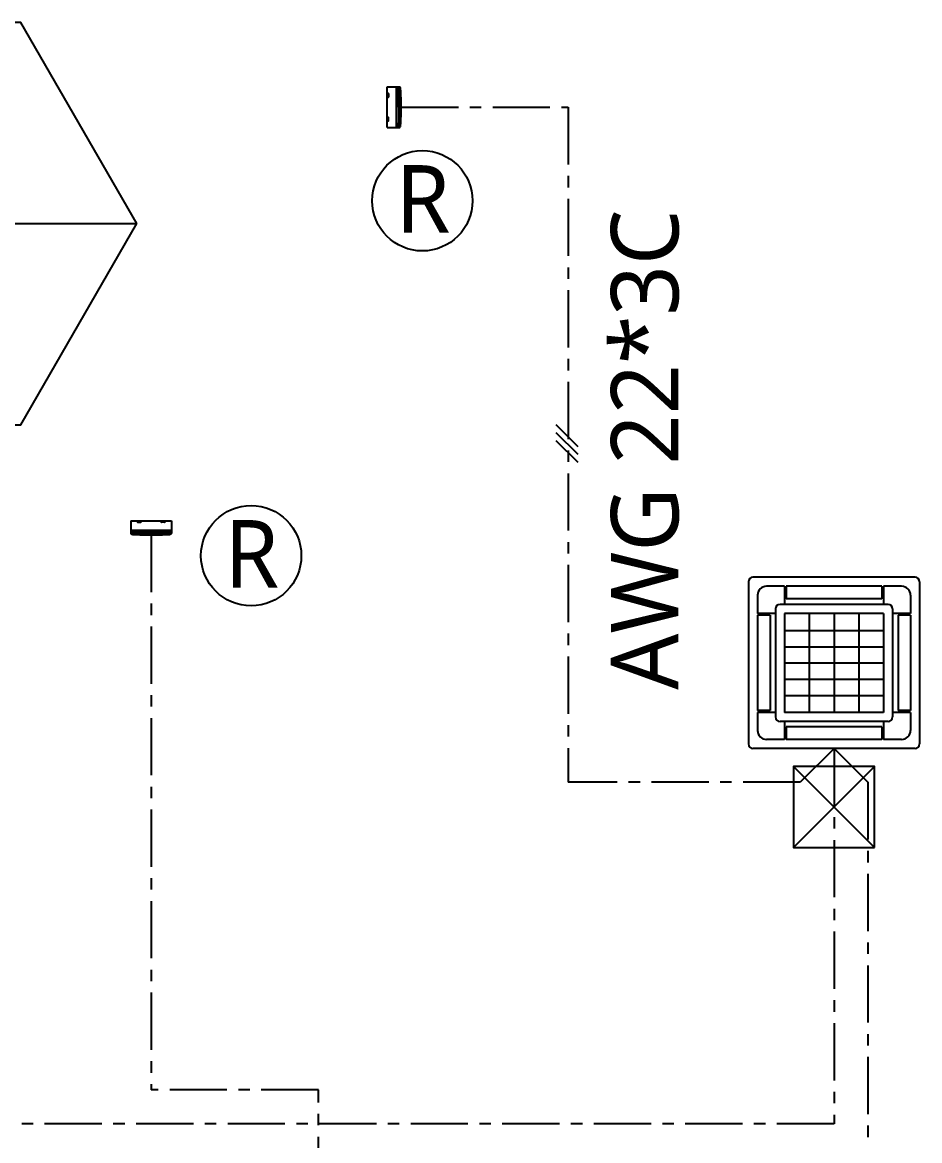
# Model space of a CAD drawing. Header units: millimetres. Extents: x 0 to 504600, y 0 to 118800.
# Drawn here: x 105800 to 110780, y 58086 to 64292 of the extents above; entities that cross this region are included whole.
import ezdxf
from ezdxf.enums import TextEntityAlignment as Align

# ---------------------------------------------------------------- set-up
doc = ezdxf.new("R2010")
doc.units = ezdxf.units.MM
doc.header["$LTSCALE"] = 200
doc.linetypes.add('CENTER', pattern=[50.8, 31.75, -6.35, 6.35, -6.35])
for name, color, linetype in [('LG-AIRCON', 240, 'Continuous'), ('LG-TEXT', 2, 'Continuous'), ('LG-장비번호', 7, 'Continuous'), ('제어선', 6, 'Continuous'), ('통신선', 150, 'Continuous')]:
    doc.layers.add(name, color=color, linetype=linetype)
doc.styles.add('SUNJIN', font='malgun.ttf')

# ---------------------------------------------------------------- blocks, each defined once
blk = doc.blocks.new('장비번호')
at = {"layer": 'LG-장비번호', "color": 0}
blk.add_line((-516, 0), (516, 0), dxfattribs=at)
blk.add_lwpolyline([(516, 0), (258, 446.8), (-258, 446.8), (-516, 0), (-258, -446.8), (258, -446.8)], close=True, dxfattribs=at)
blk = doc.blocks.new('A$C1A5F2745')
at = {"color": 0}
for p, q in [((925, 950), (25, 950)), ((0, 925), (0, 25)), ((200, 900), (100, 900)), ((200, 900), (200, 800)), ((740, 900), (210, 900)), ((210, 900), (210, 830)), ((740, 900), (740, 830)), ((750, 900), (750, 800)), ((850, 900), (750, 900)), ((950, 925), (950, 25)), ((50, 850), (50, 750)), ((740, 830), (210, 830)), ((900, 850), (900, 750)), ((150, 750), (50, 750)), ((150, 775), (150, 175)), ((775, 800), (175, 800)), ((750, 750), (200, 750)), ((200, 750), (200, 200)), ((337.5, 750), (337.5, 200)), ((475, 750), (475, 200)), ((612.5, 750), (612.5, 200)), ((750, 750), (750, 200)), ((800, 775), (800, 175)), ((900, 750), (800, 750)), ((50, 740), (50, 210)), ((120, 740), (50, 740)), ((120, 740), (120, 210)), ((830, 740), (830, 210)), ((900, 740), (830, 740)), ((900, 740), (900, 210)), ((200, 655), (750, 655)), ((200, 565), (750, 565)), ((200, 475), (750, 475)), ((200, 385), (750, 385)), ((200, 295), (750, 295)), ((120, 210), (50, 210)), ((150, 200), (50, 200)), ((50, 200), (50, 100)), ((750, 200), (200, 200)), ((900, 200), (800, 200)), ((900, 210), (830, 210)), ((900, 200), (900, 100)), ((775, 150), (175, 150)), ((200, 150), (200, 50)), ((750, 150), (750, 50)), ((740, 120), (210, 120)), ((210, 120), (210, 50)), ((740, 120), (740, 50)), ((200, 50), (100, 50)), ((740, 50), (210, 50)), ((850, 50), (750, 50)), ((925, 0), (25, 0))]:
    blk.add_line(p, q, dxfattribs=at)
for centre, radius, start, end in [((25, 925), 25, 90, 180), ((925, 925), 25, 0, 90), ((100, 850), 50, 90, 180), ((850, 850), 50, 0, 90), ((175, 775), 25, 90, 180), ((775, 775), 25, 0, 90), ((175, 175), 25, 180, 270), ((775, 175), 25, 270, 0), ((100, 100), 50, 180, 270), ((850, 100), 50, 270, 0), ((25, 25), 25, 180, 270), ((925, 25), 25, 270, 0)]:
    blk.add_arc(centre, radius, start, end, dxfattribs=at)
blk = doc.blocks.new('실내기점검구')
at = {"layer": 'LG-AIRCON', "color": 5, "ltscale": 3}
for p, q in [((0, 450), (450, 0)), ((450, 450), (0, 0))]:
    blk.add_line(p, q, dxfattribs=at)
at = {"layer": 'LG-AIRCON', "color": 7, "ltscale": 3}
blk.add_lwpolyline([(450, 450), (0, 450), (0, 0), (450, 0)], close=True, dxfattribs=at)
blk = doc.blocks.new('A$C1CF1200C')
at = {"color": 0}
for p, q in [((0, 270), (0, 0)), ((0, 270), (82.4, 270)), ((0, 226.6), (6.7, 226.6)), ((8, 225.2), (8, 214.5)), ((62, 270), (62, 0)), ((73.4, 237.9), (73.4, 270)), ((82.1, 263.3), (73.4, 263.3)), ((73.4, 237.9), (84.7, 237.9)), ((75.4, 135), (75.4, 237.9)), ((77.1, 237.9), (77.1, 228.6)), ((77.1, 228.6), (83, 228.6)), ((80, 221.8), (80, 244.2)), ((82.1, 237.9), (82.1, 263.3)), ((83, 237.9), (83, 228.6)), ((84.7, 237.9), (84.7, 32.1)), ((0, 202.5), (6.7, 202.5)), ((8, 214.5), (8, 203.8)), ((75.4, 135), (75.4, 32.1)), ((0, 67.5), (6.7, 67.5)), ((0, 43.4), (6.7, 43.4)), ((0, 0), (82.4, 0)), ((8, 55.5), (8, 66.2)), ((8, 44.8), (8, 55.5)), ((73.4, 32.1), (73.4, 0)), ((73.4, 32.1), (84.7, 32.1)), ((82.1, 6.7), (73.4, 6.7)), ((77.1, 41.4), (83, 41.4)), ((77.1, 32.1), (77.1, 41.4)), ((78.7, 41.4), (82.7, 41.4)), ((80, 48.2), (80, 25.8)), ((82.1, 32.1), (82.1, 6.7)), ((83, 32.1), (83, 41.4))]:
    blk.add_line(p, q, dxfattribs=at)
at = {"color": 0, "extrusion": (0, 0, -1)}
for centre, major_axis, start_param, end_param in [((6.7, 225.2), (-0.945, 0.945), 0.785398, 2.356194), ((82.4, 267.3), (1.89, 1.89), -0.785398, 0.256761), ((57, 252.5), (-22.7, 22.7), 1.827558, 2.22684), ((-1778.5, 135), (1867.2, 12.5), -0.058343, 0.006703), ((-1778.5, 135), (-1323.2, 1323.2), 2.291149, 2.356194), ((6.7, 203.8), (0.945, 0.945), 0.785398, 2.356194), ((-1778.5, 135), (-1867.2, 12.3), 3.135024, 3.20007), ((-1778.5, 135), (1323.2, 1323.2), 0.785398, 0.850444), ((6.7, 66.2), (-0.945, 0.945), 0.785398, 2.356194), ((6.7, 44.8), (0.945, 0.945), 0.785398, 2.356194), ((82.4, 2.7), (-1.89, 1.89), 2.884831, 3.926991), ((57, 17.5), (22.7, 22.7), 0.914752, 1.314035)]:
    blk.add_ellipse(centre, major_axis=major_axis, ratio=1, start_param=start_param, end_param=end_param, dxfattribs=at)

msp = doc.modelspace()

# ---------------------------------------------------------------- linework, layer by layer
at = {"layer": 'LG-TEXT', "color": 1}
for p, q in [((108884.7, 61937.4), (108762.9, 62059.2)), ((108884.7, 61893.1), (108762.9, 62014.9)), ((108884.7, 61848.8), (108762.9, 61970.6))]:
    msp.add_line(p, q, dxfattribs=at)
for centre in [(108020.2, 63302), (107069.6, 61332.2)]:
    msp.add_circle(centre, 278.3, dxfattribs=at)
at = {"layer": '제어선', "linetype": 'CENTER', "ltscale": 0.05}
for p, q in [((110305, 60262.5), (110305, 58180.2)), ((110305, 60262.5), (110492.5, 60075)), ((110492.5, 60075), (110492.5, 57992.7)), ((110305, 58180.2), (100633.1, 58180.2))]:
    msp.add_line(p, q, dxfattribs=at)
at = {"layer": '통신선', "color": 150, "linetype": 'CENTER', "ltscale": 0.05}
for p, q in [((107902.3, 63821.1), (108829.8, 63821.1)), ((108829.8, 63821.1), (108829.8, 60075)), ((106514.3, 61447.7), (106514.3, 58367.7)), ((110305, 60262.5), (110117.5, 60075)), ((110117.5, 60075), (108829.8, 60075)), ((107443.1, 58367.7), (106514.3, 58367.7)), ((107443.1, 56774.6), (107443.1, 58367.7))]:
    msp.add_line(p, q, dxfattribs=at)

# ---------------------------------------------------------------- block references
at = {"layer": 'LG-AIRCON', "color": 200}
msp.add_blockref('A$C1A5F2745', (109830, 60262.5), dxfattribs=at)
at = {"layer": 'LG-AIRCON', "color": 8, "rotation": 270}
msp.add_blockref('실내기점검구', (110080, 60162.5), dxfattribs=at)
at = {"layer": 'LG-장비번호', "color": 2, "xscale": 2.5, "yscale": 2.5, "zscale": 2.5}
msp.add_blockref('장비번호', (105145.7, 63175), dxfattribs=at)
at = {"layer": '제어선', "linetype": 'CENTER', "xscale": -0.8333333333333334, "yscale": 0.8333333333333334, "zscale": 0.8333333333333334}
for p, rotation in [((107825, 63933.6), 180), ((106626.8, 61525), 89.99999999999997)]:
    msp.add_blockref('A$C1CF1200C', p, dxfattribs=dict(at, rotation=rotation))

# ---------------------------------------------------------------- texts
at = {"layer": 'LG-TEXT', "style": 'SUNJIN'}
for p in [(108023.4, 63312.3), (107072.8, 61342.5)]:
    msp.add_text('R', height=375, dxfattribs=at).set_placement(p, align=Align.MIDDLE)
at = {"layer": 'LG-TEXT', "color": 2, "style": 'SUNJIN'}
msp.add_text('AWG 22*3C', height=375, rotation=90, dxfattribs=at).set_placement((109441.5, 61920.8), align=Align.CENTER)

doc.saveas('drawing.dxf')
